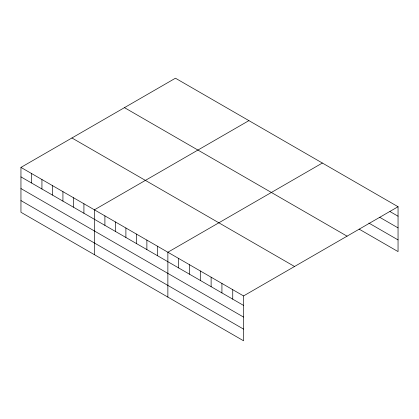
<?xml version="1.0" encoding="UTF-8"?>
<svg xmlns="http://www.w3.org/2000/svg" width="419" height="419" viewBox="0 0 419 419"><rect width="100%" height="100%" fill="white"/><g stroke="black" fill="none" stroke-linecap="round" stroke-linejoin="round"><path stroke-width="0.63" d="M243.554 317.083L243.554 295.929L20.95 167.411L20.95 212.271L243.554 340.788L243.554 317.083L20.95 188.56M359.125 229.12L398.05 251.589L398.05 206.729L175.446 78.212L20.95 167.411M248.907 120.625L94.411 209.819L94.411 254.679M322.363 163.033L167.867 252.233L167.867 297.092M243.554 295.929L398.05 206.729M389.942 211.527L398.05 216.209M379.672 217.272L398.05 227.884M368.856 223.06L398.05 239.914M124.464 107.646L347.068 236.169M71.932 137.977L294.536 266.494M20.95 176.886L243.554 305.404M20.95 200.591L243.554 329.114M232.744 289.686L232.744 299.166M221.929 283.443L221.929 292.923M211.118 277.2L211.118 286.68M200.303 270.962L200.303 280.437M189.493 264.719L189.493 274.194M178.683 258.476L178.683 267.951M157.376 246.173L157.376 255.653M146.88 240.113L146.88 249.593M136.385 234.059L136.385 243.533M125.894 227.999L125.894 237.473M115.398 221.939L115.398 231.414M104.902 215.879L104.902 225.359M83.915 203.765L83.915 213.24M73.419 197.705L73.419 207.18M62.929 191.645L62.929 201.12M52.433 185.586L52.433 195.065M41.937 179.526L41.937 189.006M31.446 173.471L31.446 182.946"/></g></svg>
